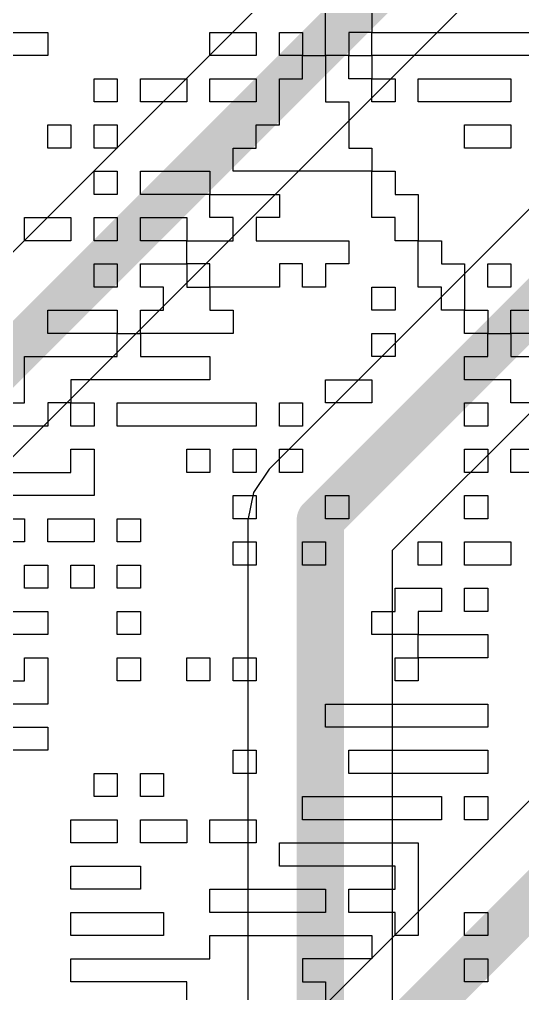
# Model space of a CAD drawing. Header units: inches. Extents: x 0.02 to 6.01, y 0.01 to 5.6.
# Drawn here: x 2.0914 to 2.1977, y 3.085 to 3.2908 of the extents above; entities that cross this region are included whole.
import ezdxf

# ---------------------------------------------------------------- set-up
doc = ezdxf.new("R2010")
doc.units = ezdxf.units.IN
doc.header["$MEASUREMENT"] = 0
for name, color, linetype in [('Bottom Layer', 5, 'Continuous'), ('Bottom Overlay', 54, 'Continuous'), ('Top Layer', 1, 'Continuous')]:
    doc.layers.add(name, color=color, linetype=linetype)

msp = doc.modelspace()

# ---------------------------------------------------------------- linework, layer by layer
at = {"layer": 'Bottom Layer'}
msp.add_line((2.24371, 3.17034), (1.87022, 2.79684), dxfattribs=at)
msp.add_lwpolyline([(1.855, 2.76, 0.01, 0.01, 0), (2.25453, 3.15953, 0.01, 0.01, 0)], format="xyseb", dxfattribs=at)
at = {"layer": 'Bottom Overlay'}
for p, q in [((2.16592, 3.29787), (2.16592, 3.28808)), ((2.15613, 3.28319), (2.15613, 3.29297)), ((2.08763, 3.28808), (2.09741, 3.28808)), ((2.09741, 3.28808), (2.09741, 3.28319)), ((2.13167, 3.28319), (2.13167, 3.28808)), ((2.13167, 3.28808), (2.14145, 3.28808)), ((2.14145, 3.28808), (2.14145, 3.28319)), ((2.14635, 3.28319), (2.14635, 3.28808)), ((2.14635, 3.28808), (2.15124, 3.28808)), ((2.15124, 3.28808), (2.15124, 3.28319)), ((2.16592, 3.28808), (2.16103, 3.28808)), ((2.16103, 3.28808), (2.16103, 3.28319)), ((2.16592, 3.28319), (2.16592, 3.28808)), ((2.16592, 3.28808), (2.20017, 3.28808)), ((2.09252, 3.28319), (2.08763, 3.28319)), ((2.09741, 3.28319), (2.09252, 3.28319)), ((2.14145, 3.28319), (2.13167, 3.28319)), ((2.15124, 3.28319), (2.14635, 3.28319)), ((2.15124, 3.27829), (2.15124, 3.28319)), ((2.15124, 3.28319), (2.15613, 3.28319)), ((2.15613, 3.28319), (2.15613, 3.2734)), ((2.16103, 3.28319), (2.15613, 3.28319)), ((2.16103, 3.27829), (2.16103, 3.28319)), ((2.16103, 3.28319), (2.16592, 3.28319)), ((2.16592, 3.28319), (2.16592, 3.27829)), ((2.20017, 3.28319), (2.16592, 3.28319)), ((2.1072, 3.2734), (2.1072, 3.27829)), ((2.1072, 3.27829), (2.11209, 3.27829)), ((2.11209, 3.27829), (2.11209, 3.2734)), ((2.11699, 3.2734), (2.11699, 3.27829)), ((2.11699, 3.27829), (2.12677, 3.27829)), ((2.12677, 3.27829), (2.12677, 3.2734)), ((2.13167, 3.2734), (2.13167, 3.27829)), ((2.13167, 3.27829), (2.14145, 3.27829)), ((2.14145, 3.27829), (2.14145, 3.2734)), ((2.14635, 3.26851), (2.14635, 3.27829)), ((2.14635, 3.27829), (2.15124, 3.27829)), ((2.16592, 3.27829), (2.16103, 3.27829)), ((2.16592, 3.2734), (2.16592, 3.27829)), ((2.16592, 3.27829), (2.17081, 3.27829)), ((2.17081, 3.27829), (2.17081, 3.2734)), ((2.17571, 3.27829), (2.1806, 3.27829)), ((2.17571, 3.2734), (2.17571, 3.27829)), ((2.1806, 3.27829), (2.19528, 3.27829)), ((2.19528, 3.27829), (2.19528, 3.2734)), ((2.11209, 3.2734), (2.1072, 3.2734)), ((2.12188, 3.2734), (2.11699, 3.2734)), ((2.12677, 3.2734), (2.12188, 3.2734)), ((2.13656, 3.2734), (2.13167, 3.2734)), ((2.14145, 3.2734), (2.13656, 3.2734)), ((2.15613, 3.2734), (2.16103, 3.2734)), ((2.16103, 3.2734), (2.16103, 3.26361)), ((2.17081, 3.2734), (2.16592, 3.2734)), ((2.19528, 3.2734), (2.17571, 3.2734)), ((2.09741, 3.26361), (2.09741, 3.26851)), ((2.09741, 3.26851), (2.10231, 3.26851)), ((2.10231, 3.26851), (2.10231, 3.26361)), ((2.1072, 3.26361), (2.1072, 3.26851)), ((2.1072, 3.26851), (2.11209, 3.26851)), ((2.11209, 3.26851), (2.11209, 3.26361)), ((2.14145, 3.26361), (2.14145, 3.26851)), ((2.14145, 3.26851), (2.14635, 3.26851)), ((2.18549, 3.26361), (2.18549, 3.26851)), ((2.18549, 3.26851), (2.19528, 3.26851)), ((2.19528, 3.26851), (2.19528, 3.26361)), ((2.10231, 3.26361), (2.09741, 3.26361)), ((2.11209, 3.26361), (2.1072, 3.26361)), ((2.13656, 3.25872), (2.13656, 3.26361)), ((2.13656, 3.26361), (2.14145, 3.26361)), ((2.16103, 3.26361), (2.16592, 3.26361)), ((2.16592, 3.26361), (2.16592, 3.25872)), ((2.19039, 3.26361), (2.18549, 3.26361)), ((2.19528, 3.26361), (2.19039, 3.26361)), ((2.1072, 3.25383), (2.1072, 3.25872)), ((2.1072, 3.25872), (2.11209, 3.25872)), ((2.11209, 3.25872), (2.11209, 3.25383)), ((2.11699, 3.25383), (2.11699, 3.25872)), ((2.11699, 3.25872), (2.13167, 3.25872)), ((2.13167, 3.25872), (2.13167, 3.25383)), ((2.14145, 3.25872), (2.13656, 3.25872)), ((2.16592, 3.25872), (2.14145, 3.25872)), ((2.16592, 3.24893), (2.16592, 3.25872)), ((2.16592, 3.25872), (2.17081, 3.25872)), ((2.17081, 3.25872), (2.17081, 3.25383)), ((2.11209, 3.25383), (2.1072, 3.25383)), ((2.12188, 3.25383), (2.11699, 3.25383)), ((2.12677, 3.25383), (2.12188, 3.25383)), ((2.13167, 3.25383), (2.12677, 3.25383)), ((2.13167, 3.24893), (2.13167, 3.25383)), ((2.13167, 3.25383), (2.14635, 3.25383)), ((2.14635, 3.25383), (2.14635, 3.24893)), ((2.17081, 3.25383), (2.17571, 3.25383)), ((2.17571, 3.25383), (2.17571, 3.24893)), ((2.09252, 3.24404), (2.09252, 3.24893)), ((2.09252, 3.24893), (2.10231, 3.24893)), ((2.10231, 3.24893), (2.10231, 3.24404)), ((2.1072, 3.24404), (2.1072, 3.24893)), ((2.1072, 3.24893), (2.11209, 3.24893)), ((2.11209, 3.24893), (2.11209, 3.24404)), ((2.11699, 3.24404), (2.11699, 3.24893)), ((2.11699, 3.24893), (2.12188, 3.24893)), ((2.12188, 3.24893), (2.12677, 3.24893)), ((2.12677, 3.24893), (2.12677, 3.24404)), ((2.13656, 3.24893), (2.13167, 3.24893)), ((2.13656, 3.24404), (2.13656, 3.24893)), ((2.14635, 3.24893), (2.14145, 3.24893)), ((2.14145, 3.24893), (2.14145, 3.24404)), ((2.17081, 3.24893), (2.16592, 3.24893)), ((2.17081, 3.24404), (2.17081, 3.24893)), ((2.17571, 3.24893), (2.17571, 3.24404)), ((2.10231, 3.24404), (2.09252, 3.24404)), ((2.11209, 3.24404), (2.1072, 3.24404)), ((2.12677, 3.24404), (2.11699, 3.24404)), ((2.12677, 3.23915), (2.12677, 3.24404)), ((2.12677, 3.24404), (2.13656, 3.24404)), ((2.14145, 3.24404), (2.16103, 3.24404)), ((2.16103, 3.24404), (2.16103, 3.23915)), ((2.17571, 3.24404), (2.17081, 3.24404)), ((2.17571, 3.23425), (2.17571, 3.24404)), ((2.17571, 3.24404), (2.1806, 3.24404)), ((2.1806, 3.24404), (2.1806, 3.23915)), ((2.1072, 3.23425), (2.1072, 3.23915)), ((2.1072, 3.23915), (2.11209, 3.23915)), ((2.11209, 3.23915), (2.11209, 3.23425)), ((2.11699, 3.23425), (2.11699, 3.23915)), ((2.11699, 3.23915), (2.12677, 3.23915)), ((2.12677, 3.23915), (2.12677, 3.23425)), ((2.13167, 3.23915), (2.12677, 3.23915)), ((2.13167, 3.23425), (2.13167, 3.23915)), ((2.15124, 3.23915), (2.14635, 3.23915)), ((2.14635, 3.23915), (2.14635, 3.23425)), ((2.15124, 3.23425), (2.15124, 3.23915)), ((2.16103, 3.23915), (2.15613, 3.23915)), ((2.15613, 3.23915), (2.15613, 3.23425)), ((2.1806, 3.23915), (2.18549, 3.23915)), ((2.18549, 3.23915), (2.18549, 3.22936)), ((2.19039, 3.23425), (2.19039, 3.23915)), ((2.19039, 3.23915), (2.19528, 3.23915)), ((2.19528, 3.23915), (2.19528, 3.23425)), ((2.11209, 3.23425), (2.1072, 3.23425)), ((2.12188, 3.23425), (2.11699, 3.23425)), ((2.12188, 3.22936), (2.12188, 3.23425)), ((2.12677, 3.23425), (2.13167, 3.23425)), ((2.13167, 3.23425), (2.13167, 3.22936)), ((2.14635, 3.23425), (2.13167, 3.23425)), ((2.15613, 3.23425), (2.15124, 3.23425)), ((2.16592, 3.22936), (2.16592, 3.23425)), ((2.16592, 3.23425), (2.17081, 3.23425)), ((2.17081, 3.23425), (2.17081, 3.22936)), ((2.1806, 3.23425), (2.17571, 3.23425)), ((2.1806, 3.22936), (2.1806, 3.23425)), ((2.19528, 3.23425), (2.19039, 3.23425)), ((2.09741, 3.22447), (2.09741, 3.22936)), ((2.09741, 3.22936), (2.1072, 3.22936)), ((2.1072, 3.22936), (2.11209, 3.22936)), ((2.11209, 3.22936), (2.11209, 3.22447)), ((2.11699, 3.22447), (2.11699, 3.22936)), ((2.11699, 3.22936), (2.12188, 3.22936)), ((2.13167, 3.22936), (2.13656, 3.22936)), ((2.13656, 3.22936), (2.13656, 3.22447)), ((2.17081, 3.22936), (2.16592, 3.22936)), ((2.18549, 3.22936), (2.1806, 3.22936)), ((2.18549, 3.22447), (2.18549, 3.22936)), ((2.18549, 3.22936), (2.19039, 3.22936)), ((2.19039, 3.22936), (2.19039, 3.22447)), ((2.19528, 3.22447), (2.19528, 3.22936)), ((2.19528, 3.22936), (2.20017, 3.22936)), ((2.11209, 3.22447), (2.09741, 3.22447)), ((2.11209, 3.21957), (2.11209, 3.22447)), ((2.11209, 3.22447), (2.11699, 3.22447)), ((2.13656, 3.22447), (2.11699, 3.22447)), ((2.11699, 3.22447), (2.11699, 3.21957)), ((2.16592, 3.21957), (2.16592, 3.22447)), ((2.16592, 3.22447), (2.17081, 3.22447)), ((2.17081, 3.22447), (2.17081, 3.21957)), ((2.19039, 3.22447), (2.18549, 3.22447)), ((2.19039, 3.21957), (2.19039, 3.22447)), ((2.19039, 3.22447), (2.19528, 3.22447)), ((2.20017, 3.22447), (2.19528, 3.22447)), ((2.19528, 3.22447), (2.19528, 3.21957)), ((2.09252, 3.20979), (2.09252, 3.21957)), ((2.09252, 3.21957), (2.11209, 3.21957)), ((2.11699, 3.21957), (2.13167, 3.21957)), ((2.13167, 3.21957), (2.13167, 3.21468)), ((2.17081, 3.21957), (2.16592, 3.21957)), ((2.18549, 3.21468), (2.18549, 3.21957)), ((2.18549, 3.21957), (2.19039, 3.21957)), ((2.19528, 3.21957), (2.20017, 3.21957)), ((2.13167, 3.21468), (2.10231, 3.21468)), ((2.10231, 3.21468), (2.10231, 3.20979)), ((2.15613, 3.20979), (2.15613, 3.21468)), ((2.15613, 3.21468), (2.16103, 3.21468)), ((2.16103, 3.21468), (2.16592, 3.21468)), ((2.16592, 3.21468), (2.16592, 3.20979)), ((2.19528, 3.21468), (2.18549, 3.21468)), ((2.19528, 3.20979), (2.19528, 3.21468)), ((2.08763, 3.20979), (2.09252, 3.20979)), ((2.10231, 3.20979), (2.09741, 3.20979)), ((2.09741, 3.20979), (2.09741, 3.20489)), ((2.10231, 3.20489), (2.10231, 3.20979)), ((2.10231, 3.20979), (2.1072, 3.20979)), ((2.1072, 3.20979), (2.1072, 3.20489)), ((2.11209, 3.20489), (2.11209, 3.20979)), ((2.11209, 3.20979), (2.14145, 3.20979)), ((2.14145, 3.20979), (2.14145, 3.20489)), ((2.14635, 3.20979), (2.15124, 3.20979)), ((2.14635, 3.20489), (2.14635, 3.20979)), ((2.15124, 3.20979), (2.15124, 3.20489)), ((2.16592, 3.20979), (2.15613, 3.20979)), ((2.18549, 3.20489), (2.18549, 3.20979)), ((2.18549, 3.20979), (2.19039, 3.20979)), ((2.19039, 3.20979), (2.19039, 3.20489)), ((2.20017, 3.20979), (2.19528, 3.20979)), ((2.09741, 3.20489), (2.08763, 3.20489)), ((2.1072, 3.20489), (2.10231, 3.20489)), ((2.11699, 3.20489), (2.11209, 3.20489)), ((2.14145, 3.20489), (2.11699, 3.20489)), ((2.15124, 3.20489), (2.14635, 3.20489)), ((2.19039, 3.20489), (2.18549, 3.20489)), ((2.10231, 3.19511), (2.10231, 3.2)), ((2.10231, 3.2), (2.1072, 3.2)), ((2.1072, 3.2), (2.1072, 3.19021)), ((2.12677, 3.19511), (2.12677, 3.2)), ((2.12677, 3.2), (2.13167, 3.2)), ((2.13167, 3.2), (2.13167, 3.19511)), ((2.13656, 3.19511), (2.13656, 3.2)), ((2.13656, 3.2), (2.14145, 3.2)), ((2.14145, 3.2), (2.14145, 3.19511)), ((2.14635, 3.19511), (2.14635, 3.2)), ((2.14635, 3.2), (2.15124, 3.2)), ((2.15124, 3.2), (2.15124, 3.19511)), ((2.18549, 3.19511), (2.18549, 3.2)), ((2.18549, 3.2), (2.19039, 3.2)), ((2.19039, 3.2), (2.19039, 3.19511)), ((2.19528, 3.19511), (2.19528, 3.2)), ((2.19528, 3.2), (2.20017, 3.2)), ((2.07295, 3.19511), (2.10231, 3.19511)), ((2.13167, 3.19511), (2.12677, 3.19511)), ((2.14145, 3.19511), (2.13656, 3.19511)), ((2.15124, 3.19511), (2.14635, 3.19511)), ((2.19039, 3.19511), (2.18549, 3.19511)), ((2.20017, 3.19511), (2.19528, 3.19511)), ((2.1072, 3.19021), (2.06316, 3.19021)), ((2.13656, 3.18532), (2.13656, 3.19021)), ((2.13656, 3.19021), (2.14145, 3.19021)), ((2.14145, 3.19021), (2.14145, 3.18532)), ((2.15613, 3.18532), (2.15613, 3.19021)), ((2.15613, 3.19021), (2.16103, 3.19021)), ((2.16103, 3.19021), (2.16103, 3.18532)), ((2.18549, 3.18532), (2.18549, 3.19021)), ((2.18549, 3.19021), (2.19039, 3.19021)), ((2.19039, 3.19021), (2.19039, 3.18532)), ((2.08763, 3.18532), (2.09252, 3.18532)), ((2.09252, 3.18532), (2.09252, 3.18043)), ((2.09741, 3.18043), (2.09741, 3.18532)), ((2.09741, 3.18532), (2.1072, 3.18532)), ((2.1072, 3.18532), (2.1072, 3.18043)), ((2.11209, 3.18043), (2.11209, 3.18532)), ((2.11209, 3.18532), (2.11699, 3.18532)), ((2.11699, 3.18532), (2.11699, 3.18043)), ((2.14145, 3.18532), (2.13656, 3.18532)), ((2.16103, 3.18532), (2.15613, 3.18532)), ((2.19039, 3.18532), (2.18549, 3.18532)), ((2.09252, 3.18043), (2.08273, 3.18043)), ((2.10231, 3.18043), (2.09741, 3.18043)), ((2.1072, 3.18043), (2.10231, 3.18043)), ((2.11699, 3.18043), (2.11209, 3.18043)), ((2.13656, 3.18043), (2.14145, 3.18043)), ((2.13656, 3.17553), (2.13656, 3.18043)), ((2.14145, 3.18043), (2.14145, 3.17553)), ((2.15124, 3.17553), (2.15124, 3.18043)), ((2.15124, 3.18043), (2.15613, 3.18043)), ((2.15613, 3.18043), (2.15613, 3.17553)), ((2.17571, 3.18043), (2.1806, 3.18043)), ((2.17571, 3.17553), (2.17571, 3.18043)), ((2.1806, 3.18043), (2.1806, 3.17553)), ((2.18549, 3.17553), (2.18549, 3.18043)), ((2.18549, 3.18043), (2.19039, 3.18043)), ((2.19039, 3.18043), (2.19528, 3.18043)), ((2.19528, 3.18043), (2.19528, 3.17553)), ((2.09252, 3.17064), (2.09252, 3.17553)), ((2.09252, 3.17553), (2.09741, 3.17553)), ((2.09741, 3.17553), (2.09741, 3.17064)), ((2.10231, 3.17064), (2.10231, 3.17553)), ((2.10231, 3.17553), (2.1072, 3.17553)), ((2.1072, 3.17553), (2.1072, 3.17064)), ((2.11209, 3.17064), (2.11209, 3.17553)), ((2.11209, 3.17553), (2.11699, 3.17553)), ((2.11699, 3.17553), (2.11699, 3.17064)), ((2.14145, 3.17553), (2.13656, 3.17553)), ((2.15613, 3.17553), (2.15124, 3.17553)), ((2.1806, 3.17553), (2.17571, 3.17553)), ((2.19528, 3.17553), (2.18549, 3.17553)), ((2.09741, 3.17064), (2.09252, 3.17064)), ((2.1072, 3.17064), (2.10231, 3.17064)), ((2.11699, 3.17064), (2.11209, 3.17064)), ((2.17081, 3.16575), (2.17081, 3.17064)), ((2.17081, 3.17064), (2.1806, 3.17064)), ((2.1806, 3.17064), (2.1806, 3.16575)), ((2.18549, 3.16575), (2.18549, 3.17064)), ((2.18549, 3.17064), (2.19039, 3.17064)), ((2.19039, 3.17064), (2.19039, 3.16575)), ((2.08273, 3.16575), (2.09741, 3.16575)), ((2.09741, 3.16575), (2.09741, 3.16085)), ((2.11209, 3.16575), (2.11699, 3.16575)), ((2.11209, 3.16085), (2.11209, 3.16575)), ((2.11699, 3.16575), (2.11699, 3.16085)), ((2.16592, 3.16085), (2.16592, 3.16575)), ((2.16592, 3.16575), (2.17081, 3.16575)), ((2.1806, 3.16575), (2.17571, 3.16575)), ((2.17571, 3.16575), (2.17571, 3.16085)), ((2.19039, 3.16575), (2.18549, 3.16575)), ((2.09741, 3.16085), (2.08273, 3.16085)), ((2.11699, 3.16085), (2.11209, 3.16085)), ((2.17571, 3.16085), (2.16592, 3.16085)), ((2.17571, 3.15596), (2.17571, 3.16085)), ((2.17571, 3.16085), (2.18549, 3.16085)), ((2.18549, 3.16085), (2.19039, 3.16085)), ((2.19039, 3.16085), (2.19039, 3.15596)), ((2.09252, 3.15107), (2.09252, 3.15596)), ((2.09252, 3.15596), (2.09741, 3.15596)), ((2.09741, 3.15596), (2.09741, 3.14617)), ((2.11209, 3.15107), (2.11209, 3.15596)), ((2.11209, 3.15596), (2.11699, 3.15596)), ((2.11699, 3.15596), (2.11699, 3.15107)), ((2.12677, 3.15596), (2.13167, 3.15596)), ((2.12677, 3.15107), (2.12677, 3.15596)), ((2.13167, 3.15596), (2.13167, 3.15107)), ((2.13656, 3.15107), (2.13656, 3.15596)), ((2.13656, 3.15596), (2.14145, 3.15596)), ((2.14145, 3.15596), (2.14145, 3.15107)), ((2.17081, 3.15107), (2.17081, 3.15596)), ((2.17081, 3.15596), (2.17571, 3.15596)), ((2.19039, 3.15596), (2.17571, 3.15596)), ((2.17571, 3.15596), (2.17571, 3.15107)), ((2.08273, 3.15107), (2.09252, 3.15107)), ((2.11699, 3.15107), (2.11209, 3.15107)), ((2.13167, 3.15107), (2.12677, 3.15107)), ((2.14145, 3.15107), (2.13656, 3.15107)), ((2.17571, 3.15107), (2.17081, 3.15107)), ((2.09741, 3.14617), (2.08273, 3.14617)), ((2.15613, 3.14128), (2.15613, 3.14617)), ((2.15613, 3.14617), (2.19039, 3.14617)), ((2.19039, 3.14617), (2.19039, 3.14128)), ((2.08763, 3.14128), (2.09252, 3.14128)), ((2.09252, 3.14128), (2.09741, 3.14128)), ((2.09741, 3.14128), (2.09741, 3.13639)), ((2.17081, 3.14128), (2.15613, 3.14128)), ((2.17571, 3.14128), (2.17081, 3.14128)), ((2.19039, 3.14128), (2.17571, 3.14128)), ((2.09741, 3.13639), (2.08763, 3.13639)), ((2.13656, 3.13149), (2.13656, 3.13639)), ((2.13656, 3.13639), (2.14145, 3.13639)), ((2.14145, 3.13639), (2.14145, 3.13149)), ((2.16103, 3.13149), (2.16103, 3.13639)), ((2.16103, 3.13639), (2.19039, 3.13639)), ((2.19039, 3.13639), (2.19039, 3.13149)), ((2.1072, 3.1266), (2.1072, 3.13149)), ((2.1072, 3.13149), (2.11209, 3.13149)), ((2.11209, 3.13149), (2.11209, 3.1266)), ((2.11699, 3.1266), (2.11699, 3.13149)), ((2.11699, 3.13149), (2.12188, 3.13149)), ((2.12188, 3.13149), (2.12188, 3.1266)), ((2.14145, 3.13149), (2.13656, 3.13149)), ((2.16592, 3.13149), (2.16103, 3.13149)), ((2.19039, 3.13149), (2.16592, 3.13149)), ((2.11209, 3.1266), (2.1072, 3.1266)), ((2.12188, 3.1266), (2.11699, 3.1266)), ((2.15124, 3.12171), (2.15124, 3.1266)), ((2.15124, 3.1266), (2.1806, 3.1266)), ((2.1806, 3.1266), (2.1806, 3.12171)), ((2.18549, 3.12171), (2.18549, 3.1266)), ((2.18549, 3.1266), (2.19039, 3.1266)), ((2.19039, 3.1266), (2.19039, 3.12171)), ((2.10231, 3.11681), (2.10231, 3.12171)), ((2.10231, 3.12171), (2.1072, 3.12171)), ((2.1072, 3.12171), (2.11209, 3.12171)), ((2.11209, 3.12171), (2.11209, 3.11681)), ((2.11699, 3.12171), (2.12188, 3.12171)), ((2.11699, 3.11681), (2.11699, 3.12171)), ((2.12188, 3.12171), (2.12677, 3.12171)), ((2.12677, 3.12171), (2.12677, 3.11681)), ((2.13167, 3.11681), (2.13167, 3.12171)), ((2.13167, 3.12171), (2.14145, 3.12171)), ((2.14145, 3.12171), (2.14145, 3.11681)), ((2.1806, 3.12171), (2.15124, 3.12171)), ((2.19039, 3.12171), (2.18549, 3.12171)), ((2.11209, 3.11681), (2.10231, 3.11681)), ((2.12677, 3.11681), (2.11699, 3.11681)), ((2.14145, 3.11681), (2.13167, 3.11681)), ((2.14635, 3.11192), (2.14635, 3.11681)), ((2.14635, 3.11681), (2.17571, 3.11681)), ((2.17571, 3.11681), (2.17571, 3.10703)), ((2.10231, 3.10703), (2.10231, 3.11192)), ((2.10231, 3.11192), (2.11209, 3.11192)), ((2.11209, 3.11192), (2.11699, 3.11192)), ((2.11699, 3.11192), (2.11699, 3.10703)), ((2.17081, 3.11192), (2.14635, 3.11192)), ((2.17081, 3.10703), (2.17081, 3.11192)), ((2.11699, 3.10703), (2.10231, 3.10703)), ((2.13167, 3.10213), (2.13167, 3.10703)), ((2.13167, 3.10703), (2.14635, 3.10703)), ((2.14635, 3.10703), (2.15124, 3.10703)), ((2.15124, 3.10703), (2.15613, 3.10703)), ((2.15613, 3.10703), (2.15613, 3.10213)), ((2.16103, 3.10213), (2.16103, 3.10703)), ((2.16103, 3.10703), (2.17081, 3.10703)), ((2.17571, 3.10703), (2.17571, 3.10213)), ((2.10231, 3.10213), (2.1072, 3.10213)), ((2.10231, 3.09724), (2.10231, 3.10213)), ((2.1072, 3.10213), (2.12188, 3.10213)), ((2.12188, 3.10213), (2.12188, 3.09724)), ((2.15613, 3.10213), (2.13167, 3.10213)), ((2.17081, 3.10213), (2.16103, 3.10213)), ((2.17081, 3.09724), (2.17081, 3.10213)), ((2.17571, 3.10213), (2.17571, 3.09724)), ((2.18549, 3.09724), (2.18549, 3.10213)), ((2.18549, 3.10213), (2.19039, 3.10213)), ((2.19039, 3.10213), (2.19039, 3.09724)), ((2.12188, 3.09724), (2.10231, 3.09724)), ((2.13167, 3.09235), (2.13167, 3.09724)), ((2.13167, 3.09724), (2.16592, 3.09724)), ((2.16592, 3.09724), (2.16592, 3.09235)), ((2.17571, 3.09724), (2.17081, 3.09724)), ((2.19039, 3.09724), (2.18549, 3.09724)), ((2.10231, 3.08745), (2.10231, 3.09235)), ((2.10231, 3.09235), (2.13167, 3.09235)), ((2.16592, 3.09235), (2.15124, 3.09235)), ((2.15124, 3.09235), (2.15124, 3.08745)), ((2.18549, 3.09235), (2.19039, 3.09235)), ((2.18549, 3.08745), (2.18549, 3.09235)), ((2.19039, 3.09235), (2.19039, 3.08745)), ((2.12677, 3.08745), (2.10231, 3.08745)), ((2.12677, 3.08256), (2.12677, 3.08745)), ((2.15124, 3.08745), (2.15613, 3.08745)), ((2.15613, 3.08745), (2.15613, 3.07767)), ((2.19039, 3.08745), (2.18549, 3.08745))]:
    msp.add_line(p, q, dxfattribs=at)
at = {"layer": 'Top Layer'}
for p, q in [((2.21754, 3.36917), (2.04419, 3.19581)), ((2.31754, 3.36917), (2.14419, 3.19581)), ((2.07029, 3.17867), (2.23414, 3.34251)), ((2.17029, 3.17867), (2.33414, 3.34251)), ((2.14419, 3.19581), (2.14087, 3.19085)), ((2.14087, 3.19085), (2.13971, 3.185)), ((2.13971, 3.185), (2.13971, 2.79681)), ((2.17029, 2.79681), (2.17029, 3.17867))]:
    msp.add_line(p, q, dxfattribs=at)
for points in [[(2.055, 3.185, 0.01, 0.01, 0), (2.245, 3.375, 0.01, 0.01, 0)], [(2.155, 3.185, 0.01, 0.01, 0), (2.345, 3.375, 0.01, 0.01, 0)], [(2.155, 2.76, 0.01, 0.01, 0), (2.155, 3.185, 0.01, 0.01, 0)]]:
    msp.add_lwpolyline(points, format="xyseb", dxfattribs=at)
msp.add_lwpolyline([(2.1525, 3.185, 0.005, 0.005, 1), (2.1575, 3.185, 0.005, 0.005, 1)], format="xyseb", close=True, dxfattribs=at)
msp.add_lwpolyline([(2.1525, 3.185, 0.005, 0.005, 1), (2.1575, 3.185, 0.005, 0.005, 1)], format="xyseb", close=True, dxfattribs=at)

doc.saveas('drawing.dxf')
